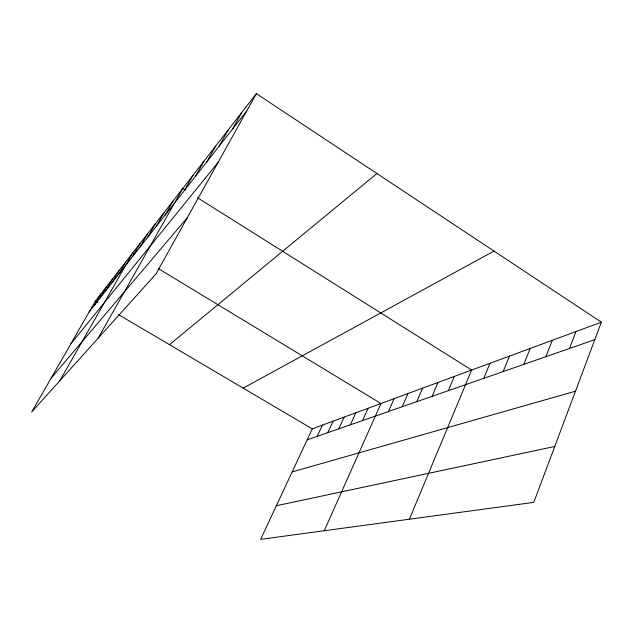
<?xml version="1.0" encoding="UTF-8"?>
<svg xmlns="http://www.w3.org/2000/svg" width="633" height="633" viewBox="0 0 633 633"><rect width="100%" height="100%" fill="white"/><g stroke="black" fill="none" stroke-linecap="round" stroke-linejoin="round"><path stroke-width="0.95" d="M601.35 322.189L533.801 502.365L260.661 539.348L312.267 428.873L601.35 322.189L256.373 93.652L95.441 300.991L31.65 412.043L155.979 273.954L256.373 93.652M569.494 348.474L575.983 331.55M545.899 356.696L552.316 340.285M523.839 364.371L530.185 348.451M503.18 371.571L509.438 356.11M483.778 378.328L489.958 363.295M409.409 519.21L471.632 370.06L197.52 197.773M448.33 390.672L454.352 376.437M432.102 396.329L438.036 382.459M416.759 401.67L422.607 388.156M402.224 406.734L407.992 393.544M388.44 411.537L394.13 398.663M324.246 530.739L380.963 403.522L158.424 268.637M362.551 420.549L368.074 408.277M350.373 424.79L355.809 412.803M338.782 428.834L344.138 417.107M327.736 432.679L333.021 421.214M317.204 436.351L322.403 425.131M232.374 129.29L241.79 112.429M219.105 146.215L228.268 129.852M195.281 176.599L203.976 161.154M206.769 161.945L215.695 146.057M98.147 338.188L182.755 188.492L185.216 190.035M184.543 190.296L193.018 175.27M156.201 226.448L164.074 212.569M165.063 215.141L173.126 200.898M132.526 256.634L139.877 243.737M139.972 247.139L147.489 233.933M147.853 237.098L155.544 223.56M112.096 282.698L118.972 270.679M118.608 274.39L125.635 262.086M59.731 380.852L132.669 253.026L134.338 254.031M94.444 305.209L100.9 293.957M100.038 298.08L106.621 286.583M105.909 290.587L112.642 278.829M89.118 312.006L246.688 111.036M70.635 344.178L218.061 162.444M51.099 378.186L187.249 217.784M169.486 344.661L376.912 173.505M243.159 388.116L494.009 251.079M307.14 439.856L594.798 339.66M292.169 471.901L575.476 391.202M276.376 505.72L554.753 446.479M95.441 300.991L97.886 302.432M118.418 314.546L312.267 428.873"/></g></svg>
